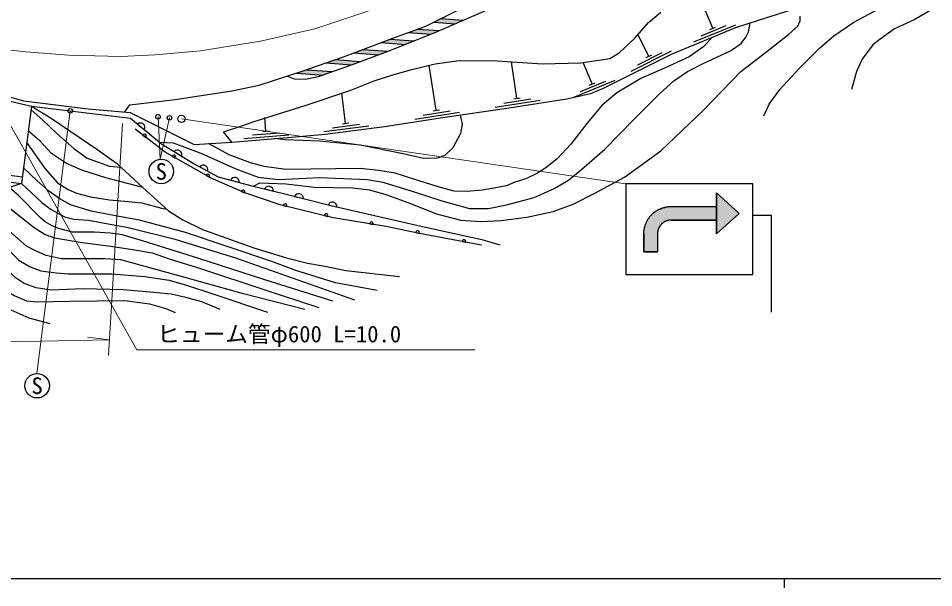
# Model space of a CAD drawing. Units: millimetres at full size, sheet at 1:1000; details may follow other scales. Extents: x 40000 to 680000, y 20000 to 380000.
# Drawn here: x 183718 to 284469, y 204000 to 266701 of the extents above; entities that cross this region are included whole.
import ezdxf
from ezdxf.enums import TextEntityAlignment as Align

# ---------------------------------------------------------------- set-up
doc = ezdxf.new("R2010")
doc.units = ezdxf.units.MM
doc.header["$LTSCALE"] = 1000
doc.linetypes.add('CHAIN', pattern=[18.5, 12, -1.5, 3.5, -1.5])
for name, color, linetype, lineweight in [('M-BGD', 7, 'Continuous', 25), ('M-BGD-EXST', 7, 'Continuous', 25), ('M-BMK', 2, 'CHAIN', 13), ('M-STR-HTXT', 7, 'Continuous', 13), ('M-STR-STRC', 7, 'Continuous', 25), ('M-TTL-BAND', 7, 'Continuous', 25)]:
    doc.layers.add(name, color=color, linetype=linetype, lineweight=lineweight)
doc.styles.add('ＭＳ ゴシック', font='')
doc.styles.get('ＭＳ ゴシック').set_extended_font_data('MS Gothic')

msp = doc.modelspace()

# ---------------------------------------------------------------- hatches: boundary and pattern name
at = {"layer": 'M-STR-STRC'}
for points in [[(232682, 266492), (230247, 266679), (229454, 266288), (231801, 266108)], [(230040, 265341), (227677, 265522), (226666, 265148), (229133, 264959), (229494, 265103)], [(227232, 264202), (224648, 264401), (223652, 264026), (226282, 263824)], [(224379, 263067), (221661, 263276), (220665, 262901), (223380, 262693)], [(221381, 261944), (218629, 262155), (217579, 261784), (220377, 261569), (220503, 261614)], [(218303, 260826), (215479, 261043), (214868, 260827), (214389, 260675), (217266, 260454)], [(263068, 245222), (260568, 247472), (260568, 245972), (260568, 244472), (260568, 242972)], [(260568, 244472), (260568, 245972), (255568, 245972), (255515, 245972), (255463, 245970), (255411, 245968), (255358, 245965), (255306, 245961), (255254, 245956), (255202, 245950), (255150, 245943), (255098, 245935), (255047, 245927), (254995, 245917), (254944, 245907), (254893, 245895), (254842, 245883), (254791, 245870), (254741, 245856), (254690, 245841), (254641, 245825), (254591, 245809), (254542, 245791), (254493, 245773), (254444, 245754), (254395, 245734), (254347, 245713), (254300, 245691), (254252, 245669), (254206, 245645), (254159, 245621), (254113, 245596), (254068, 245570), (254022, 245544), (253978, 245516), (253934, 245488), (253890, 245459), (253847, 245430), (253804, 245399), (253762, 245368), (253721, 245336), (253680, 245304), (253639, 245270), (253599, 245236), (253560, 245202), (253522, 245166), (253484, 245130), (253446, 245093), (253410, 245056), (253374, 245018), (253338, 244980), (253303, 244940), (253269, 244901), (253236, 244860), (253204, 244819), (253172, 244778), (253141, 244736), (253110, 244693), (253080, 244650), (253052, 244606), (253023, 244562), (252996, 244517), (252970, 244472), (252944, 244427), (252919, 244381), (252895, 244334), (252871, 244287), (252849, 244240), (252827, 244192), (252806, 244144), (252786, 244096), (252767, 244047), (252749, 243998), (252731, 243949), (252714, 243899), (252699, 243849), (252684, 243799), (252670, 243749), (252657, 243698), (252645, 243647), (252633, 243596), (252623, 243545), (252613, 243493), (252605, 243441), (252597, 243390), (252590, 243338), (252584, 243286), (252579, 243234), (252575, 243181), (252572, 243129), (252569, 243077), (252568, 243025), (252568, 242972), (252568, 240972), (254068, 240972), (254068, 242990), (254069, 243025), (254070, 243051), (254071, 243077), (254073, 243103), (254076, 243129), (254079, 243155), (254082, 243181), (254086, 243207), (254090, 243233), (254095, 243258), (254100, 243284), (254106, 243310), (254112, 243335), (254119, 243360), (254126, 243386), (254133, 243411), (254141, 243436), (254149, 243461), (254158, 243485), (254167, 243510), (254177, 243534), (254187, 243558), (254197, 243582), (254208, 243606), (254219, 243630), (254231, 243653), (254243, 243676), (254256, 243699), (254269, 243722), (254282, 243745), (254296, 243767), (254310, 243789), (254324, 243811), (254339, 243833), (254354, 243854), (254370, 243875), (254386, 243896), (254402, 243916), (254419, 243936), (254436, 243956), (254453, 243976), (254471, 243995), (254489, 244014), (254507, 244033), (254526, 244051), (254545, 244069), (254564, 244087), (254584, 244104), (254603, 244121), (254624, 244138), (254644, 244154), (254665, 244170), (254686, 244186), (254707, 244201), (254729, 244216), (254751, 244230), (254773, 244244), (254795, 244258), (254818, 244271), (254840, 244284), (254863, 244297), (254887, 244309), (254910, 244320), (254934, 244332), (254958, 244342), (254982, 244353), (255006, 244363), (255030, 244373), (255055, 244382), (255079, 244390), (255104, 244399), (255129, 244407), (255154, 244414), (255179, 244421), (255205, 244428), (255230, 244434), (255256, 244439), (255281, 244445), (255307, 244449), (255333, 244454), (255359, 244458), (255385, 244461), (255411, 244464), (255437, 244466), (255463, 244469), (255489, 244470), (255515, 244471), (255541, 244472), (255568, 244472)]]:
    msp.add_hatch(color=256, dxfattribs=at).paths.add_polyline_path(points)

# ---------------------------------------------------------------- linework, layer by layer
at = {"layer": 'M-BGD'}
for p, q in [((260142, 265603), (258837, 268785)), ((258057, 264099), (262683, 265997)), ((258868, 264756), (261644, 265895)), ((259818, 265470), (260466, 265736)), ((253121, 262531), (251923, 264920)), ((251155, 260874), (255625, 263115)), ((251914, 261591), (254596, 262935)), ((252808, 262374), (253434, 262688)), ((229721, 256577), (228945, 261520)), ((238599, 257893), (237983, 261923)), ((246868, 259474), (245892, 261831)), ((244787, 257963), (249407, 259875)), ((245596, 258623), (248368, 259770)), ((246544, 259340), (247191, 259608)), ((219746, 255135), (219323, 258462)), ((238253, 257840), (238945, 257945)), ((236218, 256922), (241161, 257677)), ((237161, 257369), (240127, 257823)), ((227344, 255596), (232284, 256371)), ((228286, 256048), (231249, 256513)), ((229375, 256522), (230067, 256631)), ((196835, 255053), (197598, 254421)), ((210966, 254273), (210845, 255768)), ((218295, 254649), (221271, 255027)), ((219398, 255091), (220093, 255179)), ((209495, 253853), (212485, 254095)), ((210617, 254245), (211315, 254301)), ((217341, 254225), (222301, 254855)), ((197437, 253826), (197756, 253581)), ((208522, 253474), (213506, 253876)), ((200855, 252029), (201703, 251515)), ((200659, 251508), (201008, 251310)), ((203697, 250346), (204567, 249873)), ((204378, 249403), (204727, 249205)), ((207094, 248885), (208052, 248632)), ((210826, 247917), (211787, 247677)), ((208260, 247631), (208636, 247490)), ((214130, 247090), (215091, 246850)), ((212874, 246073), (213265, 245979)), ((217819, 246168), (218782, 245936)), ((217397, 244982), (217788, 244888)), ((222367, 244072), (222763, 244005)), ((227458, 243101), (227852, 243022)), ((232572, 242113), (232967, 242037))]:
    msp.add_line(p, q, dxfattribs=at)
for points in [[(195409, 256369), (195997, 257180), (200970, 257775), (207209, 258709), (210227, 259355), (214868, 260827), (219508, 262466), (224952, 264515), (228559, 265848), (233063, 268065), (244085, 273522), (249717, 276069), (257494, 279824), (262723, 282248), (268070, 284936), (270452, 285906), (274385, 287358), (277839, 288717), (278397, 286873), (284421, 288879), (287050, 289642)], [(113720, 281265), (130118, 270581), (139183, 266644), (150761, 259517), (169664, 251784), (177363, 250142), (184174, 249239)], [(185186, 257026), (184080, 248513), (171035, 244143), (165380, 246466), (157403, 250226), (149724, 254719), (143030, 259141), (128746, 269190), (114842, 279570)], [(114842, 279570), (128672, 270341), (138930, 265797), (150494, 258524), (168540, 251190), (176639, 249432), (184080, 248513)], [(207208, 253066), (213783, 253598), (217486, 253941), (224014, 254770), (230670, 255814), (237497, 256814), (244098, 257823), (246714, 258436), (248127, 259021), (255601, 262767), (262689, 265675), (265187, 266496), (269581, 267892), (272051, 268487), (276452, 269530), (282811, 271041), (289316, 272491)], [(265787, 255949), (266353, 257244), (267541, 258849), (269663, 261175), (271903, 263401), (273474, 264758), (275689, 266281), (277955, 267486), (280910, 268870), (282956, 269903), (283818, 270527), (284349, 271384)], [(286063, 271766), (286318, 270659), (286167, 269666), (285210, 268377), (284149, 267610), (282332, 266522), (280171, 265526), (278590, 264419), (277755, 263773), (276600, 262211), (275982, 260850), (275437, 258867)], [(181670, 258330), (184286, 257626), (191416, 256732), (196032, 256313), (203058, 252790), (207208, 253066), (206317, 254210), (208116, 254768), (209664, 255352), (212353, 256168), (215397, 257153), (220323, 258795), (222869, 259823), (224929, 260489), (227030, 261071), (229613, 261677), (232244, 262061), (236430, 262030), (241396, 261687), (245619, 261791), (248838, 262260), (249868, 262884), (251563, 264516), (253085, 266225), (254437, 267389)], [(199244, 253059), (200761, 252984), (201758, 252633), (203821, 251836), (207667, 250113), (210129, 249211), (212354, 248941), (216880, 249163), (222155, 248933), (223836, 248653), (227304, 247600), (230343, 246590), (233364, 245752), (235484, 245745), (237457, 246157), (240484, 246983), (242704, 247971), (244258, 248883), (245756, 250093), (248265, 252307), (251432, 255502), (254360, 258474), (255861, 259825), (257377, 260844), (259106, 261731), (262099, 263125), (263284, 263938), (263781, 264611), (264092, 265205), (264252, 266189)], [(209622, 248219), (210319, 248589), (213184, 248478), (216287, 248116), (220534, 248025), (222364, 247813), (224284, 247277), (226899, 246317), (229740, 245154), (232435, 244489), (234621, 244331), (236856, 244429), (239692, 244792), (242569, 245411), (244770, 246227), (247257, 247467), (250433, 249219), (254429, 252100), (259084, 256540), (263259, 260858), (265941, 262929), (268524, 264937), (269504, 265833), (269780, 266413), (269755, 266941)], [(260084, 264606), (259166, 263590), (257547, 262451), (254831, 261209), (252218, 260076), (249599, 258481), (247984, 257153), (246286, 255129), (244525, 252841), (243022, 251230), (241765, 250245), (240788, 249617), (239572, 249029), (238379, 248641), (237438, 248261), (236283, 248036), (234757, 247788), (233111, 247625), (231693, 247648), (230196, 248051), (227466, 248912), (225188, 249656), (223387, 249927), (221388, 250144), (213167, 250058), (210788, 250391), (209290, 250772), (206934, 251656), (204645, 252896)], [(181552, 257858), (185186, 257026), (196059, 255695)], [(185186, 257026), (187316, 255710), (192480, 252201), (194527, 250760), (197424, 248065), (200257, 245496), (201842, 244506), (203986, 243435), (209648, 241413), (213252, 240318), (215547, 239735), (217284, 239433), (219776, 238914), (225679, 238262)], [(185135, 256633), (186375, 255528), (187972, 254033), (189845, 252363), (191285, 251315), (192313, 250915), (193756, 250422), (195018, 250304)], [(232357, 256061), (232574, 255050), (232382, 254022), (231560, 252424), (230647, 251588), (229811, 251297), (228315, 251251), (226094, 251765), (221334, 252736), (216863, 253189), (213110, 253312), (211918, 253447)], [(196059, 255695), (199483, 252861), (203075, 250683), (205716, 249249), (209429, 248267), (213183, 247327), (218124, 246092)], [(197424, 248065), (193337, 249121), (190703, 249980), (189033, 250720), (187378, 251809), (186128, 253176), (184828, 254270)], [(234708, 241702), (227877, 243017), (224219, 243759), (218377, 244745), (212537, 246155), (208641, 247477), (205000, 249051), (199875, 251951), (196586, 254481)], [(184663, 252996), (186661, 250124), (188048, 248593), (189196, 247867), (190107, 247458), (191665, 247023), (193768, 246705), (195841, 246533), (197320, 246375), (199472, 245794), (200064, 245672)], [(223209, 236712), (218620, 237572), (214268, 238947), (211621, 239932), (202130, 243111), (197050, 244483), (194426, 244934), (191752, 245479), (189456, 246155), (188288, 246825), (187082, 247648), (185770, 248822), (184302, 250221)], [(218337, 235562), (210735, 237937), (203586, 240244), (197384, 242210), (195142, 242850), (193818, 243029), (192102, 243137), (189693, 243160), (188157, 243549), (187453, 243841), (186666, 244288), (186153, 244735), (183728, 247172), (182719, 248057)], [(184080, 248513), (186318, 246402), (187345, 245632), (188811, 244851), (189811, 244593), (191427, 244475), (193011, 244186), (195797, 243661), (200842, 242429), (207631, 240320), (220704, 235693)], [(180343, 247261), (181693, 246631), (183900, 244922), (185467, 243676), (186669, 242895), (187700, 242543), (190735, 242010), (193656, 241649), (196077, 241289), (198445, 240892), (200309, 240223), (203773, 239140), (210745, 236847), (216785, 234871)], [(176988, 246137), (179018, 244395), (181504, 242281), (183762, 240081), (184935, 239362), (186207, 238898), (187876, 238658), (189219, 238567), (194017, 238574), (197642, 238257), (200327, 237856), (202242, 237321), (205122, 236343), (211158, 234348)], [(215246, 234637), (208503, 236375), (202204, 238108), (194998, 240113), (193271, 240230), (188426, 240230), (186787, 240591), (185552, 241126), (184627, 241593), (181454, 244345), (178502, 246645)], [(218124, 246092), (228220, 243788), (234736, 242359), (236708, 241760)], [(205932, 234644), (203932, 235472), (202174, 235944), (200530, 236315), (198201, 236558), (195242, 236801), (190847, 236915), (187331, 236773), (185687, 237015), (184358, 237501), (183358, 238173), (181208, 240320), (179564, 241734), (177835, 242763), (176120, 243692), (173261, 244889)], [(171035, 244143), (172497, 244071), (174025, 243687), (175749, 242642), (177164, 241524), (181872, 237065), (183265, 236175), (184608, 235603), (185780, 235489), (189357, 235561), (195452, 235618), (198172, 235258), (199944, 234730), (200988, 234301)], [(172474, 242818), (173887, 241903), (176028, 240283), (178489, 238082), (180948, 235914), (182904, 234589), (184859, 233715), (187201, 233110)]]:
    msp.add_lwpolyline(points, dxfattribs=at)
for centre, radius, start, end in [((197154, 254662), 505, 331.55606, 129.21425), ((197616, 253728), 203, 313.48174, 151.40513), ((201228, 251688), 505, 339.94126, 137.59945), ((200849, 251436), 203, 321.53137, 159.45476), ((204085, 250023), 505, 342.67889, 140.33708), ((204568, 249332), 203, 321.53137, 159.45476), ((207548, 248664), 505, 356.35527, 154.01346), ((211282, 247702), 505, 357.11057, 154.76876), ((208459, 247590), 203, 330.52284, 168.44622), ((214587, 246875), 505, 357.14051, 154.7987), ((213077, 246057), 203, 337.47215, 175.39554), ((218277, 245957), 505, 357.63217, 155.29036), ((217600, 244966), 203, 337.47215, 175.39554), ((222570, 244070), 203, 341.45718, 179.38056), ((227661, 243093), 203, 339.69091, 177.61429), ((232776, 242106), 203, 340.1485, 178.07188)]:
    msp.add_arc(centre, radius, start, end, dxfattribs=at)
at = {"layer": 'M-BGD-EXST'}
for centre, radius in [((189436, 256506), 250), ((199096, 255862), 250), ((200353, 255744), 250), ((199453, 249838), 1350), ((185789, 226243), 1350)]:
    msp.add_circle(centre, radius, dxfattribs=at)
at = {"layer": 'M-BMK'}
msp.add_lwpolyline([(180917, 263411), (184537, 263019), (189291, 262654), (194984, 262489), (198796, 262693), (203767, 263102), (210380, 264179), (216368, 265523), (224293, 268178), (228026, 269746), (231582, 271557), (246366, 279209), (256968, 284386), (264279, 288040), (268701, 290051), (274283, 292423), (279479, 294330), (286722, 296555), (293262, 298355), (299224, 299475), (304724, 300166), (310201, 300561), (314284, 300561), (317273, 300499)], dxfattribs=at)
at = {"layer": 'M-STR-HTXT'}
for p, q in [((189436, 256506), (185772, 227570)), ((195197, 255129), (193658, 229576)), ((199096, 255862), (199333, 251185)), ((200353, 255744), (199333, 251185)), ((201685, 255627), (250568, 248472)), ((193763, 231310), (191325, 231603))]:
    msp.add_line(p, q, dxfattribs=at)
for points in [[(193763, 231310), (178476, 231007), (164478, 232715), (145480, 238345), (129809, 246101), (68844, 290421)], [(181433, 257385), (196759, 230206), (233981, 230206)]]:
    msp.add_lwpolyline(points, dxfattribs=at)
at = {"layer": 'M-STR-STRC'}
for p, q in [((229454, 266288), (231801, 266108)), ((230247, 266679), (232682, 266492)), ((226666, 265148), (229133, 264959)), ((227677, 265522), (230040, 265341)), ((223652, 264026), (226282, 263824)), ((224648, 264401), (227232, 264202)), ((221661, 263276), (224379, 263067)), ((218629, 262155), (221381, 261944)), ((220665, 262901), (223380, 262693)), ((215479, 261043), (218303, 260826)), ((217579, 261784), (220377, 261569)), ((214389, 260675), (217266, 260454)), ((250568, 248472), (250568, 239862)), ((264568, 248472), (250568, 248472)), ((264568, 238472), (264568, 248472)), ((260568, 247472), (260568, 242972)), ((260568, 247472), (263068, 245222)), ((255568, 245972), (260568, 245972)), ((263068, 245222), (260568, 242972)), ((255568, 244472), (260568, 244472)), ((252568, 242972), (252568, 240972)), ((254068, 242972), (254068, 240972)), ((252568, 240972), (254068, 240972)), ((250568, 239856), (250568, 238472)), ((250568, 238472), (264568, 238472))]:
    msp.add_line(p, q, dxfattribs=at)
for points in [[(213351, 260346), (214082, 260029), (215322, 260008), (216766, 260275), (220503, 261614), (224439, 263090), (229494, 265103), (234975, 267491), (240060, 270178), (241290, 270883), (242392, 271685), (243172, 272476), (243432, 273198)], [(264568, 245034), (266568, 245034), (266568, 234337)]]:
    msp.add_lwpolyline(points, dxfattribs=at)
for points in [[(260568, 245972), (260568, 247472), (263068, 245222), (260568, 242972)], [(255568, 245972), (260568, 245972), (260568, 244472), (255568, 244472), (255541, 244472), (255515, 244471), (255489, 244470), (255463, 244469), (255437, 244466), (255411, 244464), (255385, 244461), (255359, 244458), (255333, 244454), (255307, 244449), (255281, 244445), (255256, 244439), (255230, 244434), (255205, 244428), (255179, 244421), (255154, 244414), (255129, 244407), (255104, 244399), (255079, 244390), (255055, 244382), (255030, 244373), (255006, 244363), (254982, 244353), (254958, 244342), (254934, 244332), (254910, 244320), (254887, 244309), (254863, 244297), (254840, 244284), (254818, 244271), (254795, 244258), (254773, 244244), (254751, 244230), (254729, 244216), (254707, 244201), (254686, 244186), (254665, 244170), (254644, 244154), (254624, 244138), (254603, 244121), (254584, 244104), (254564, 244087), (254545, 244069), (254526, 244051), (254507, 244033), (254489, 244014), (254471, 243995), (254453, 243976), (254436, 243956), (254419, 243936), (254402, 243916), (254386, 243896), (254370, 243875), (254354, 243854), (254339, 243833), (254324, 243811), (254310, 243789), (254296, 243767), (254282, 243745), (254269, 243722), (254256, 243699), (254243, 243676), (254231, 243653), (254219, 243630), (254208, 243606), (254197, 243582), (254187, 243558), (254177, 243534), (254167, 243510), (254158, 243485), (254149, 243461), (254141, 243436), (254133, 243411), (254126, 243386), (254119, 243360), (254112, 243335), (254106, 243310), (254100, 243284), (254095, 243258), (254090, 243233), (254086, 243207), (254082, 243181), (254079, 243155), (254076, 243129), (254073, 243103), (254071, 243077), (254070, 243051), (254069, 243025), (254068, 242998), (254068, 242972), (254068, 240972), (252568, 240972), (252568, 242972), (252568, 243025), (252569, 243077), (252572, 243129), (252575, 243181), (252579, 243234), (252584, 243286), (252590, 243338), (252597, 243390), (252605, 243441), (252613, 243493), (252623, 243545), (252633, 243596), (252645, 243647), (252657, 243698), (252670, 243749), (252684, 243799), (252699, 243849), (252714, 243899), (252731, 243949), (252749, 243998), (252767, 244047), (252786, 244096), (252806, 244144), (252827, 244192), (252849, 244240), (252871, 244287), (252895, 244334), (252919, 244381), (252944, 244427), (252970, 244472), (252996, 244517), (253023, 244562), (253052, 244606), (253080, 244650), (253110, 244693), (253141, 244736), (253172, 244778), (253204, 244819), (253236, 244860), (253269, 244901), (253303, 244940), (253338, 244980), (253374, 245018), (253410, 245056), (253446, 245093), (253484, 245130), (253522, 245166), (253560, 245202), (253599, 245236), (253639, 245270), (253680, 245304), (253721, 245336), (253762, 245368), (253804, 245399), (253847, 245430), (253890, 245459), (253934, 245488), (253978, 245516), (254022, 245544), (254068, 245570), (254113, 245596), (254159, 245621), (254206, 245645), (254252, 245669), (254300, 245691), (254347, 245713), (254395, 245734), (254444, 245754), (254493, 245773), (254542, 245791), (254591, 245809), (254641, 245825), (254690, 245841), (254741, 245856), (254791, 245870), (254842, 245883), (254893, 245895), (254944, 245907), (254995, 245917), (255047, 245927), (255098, 245935), (255150, 245943), (255202, 245950), (255254, 245956), (255306, 245961), (255358, 245965), (255411, 245968), (255463, 245970), (255515, 245972)]]:
    msp.add_lwpolyline(points, close=True, dxfattribs=at)
msp.add_circle((201685, 255627), 400, dxfattribs=at)
at = {"layer": 'M-TTL-BAND'}
for p, q in [((40000, 205000), (579000, 205000)), ((268000, 205000), (268000, 204000))]:
    msp.add_line(p, q, dxfattribs=at)

# ---------------------------------------------------------------- texts
at = {"layer": 'M-BGD-EXST', "style": 'ＭＳ ゴシック'}
for p in [(199453, 249838), (185789, 226243)]:
    msp.add_text('S', height=1833, dxfattribs=at).set_placement(p, align=Align.MIDDLE_CENTER)
at = {"layer": 'M-STR-HTXT', "style": 'ＭＳ ゴシック'}
msp.add_text('ヒューム管φ600 L=10.0', height=1833, dxfattribs=at).set_placement((225858, 230468), align=Align.BOTTOM_RIGHT)

doc.saveas('drawing.dxf')
